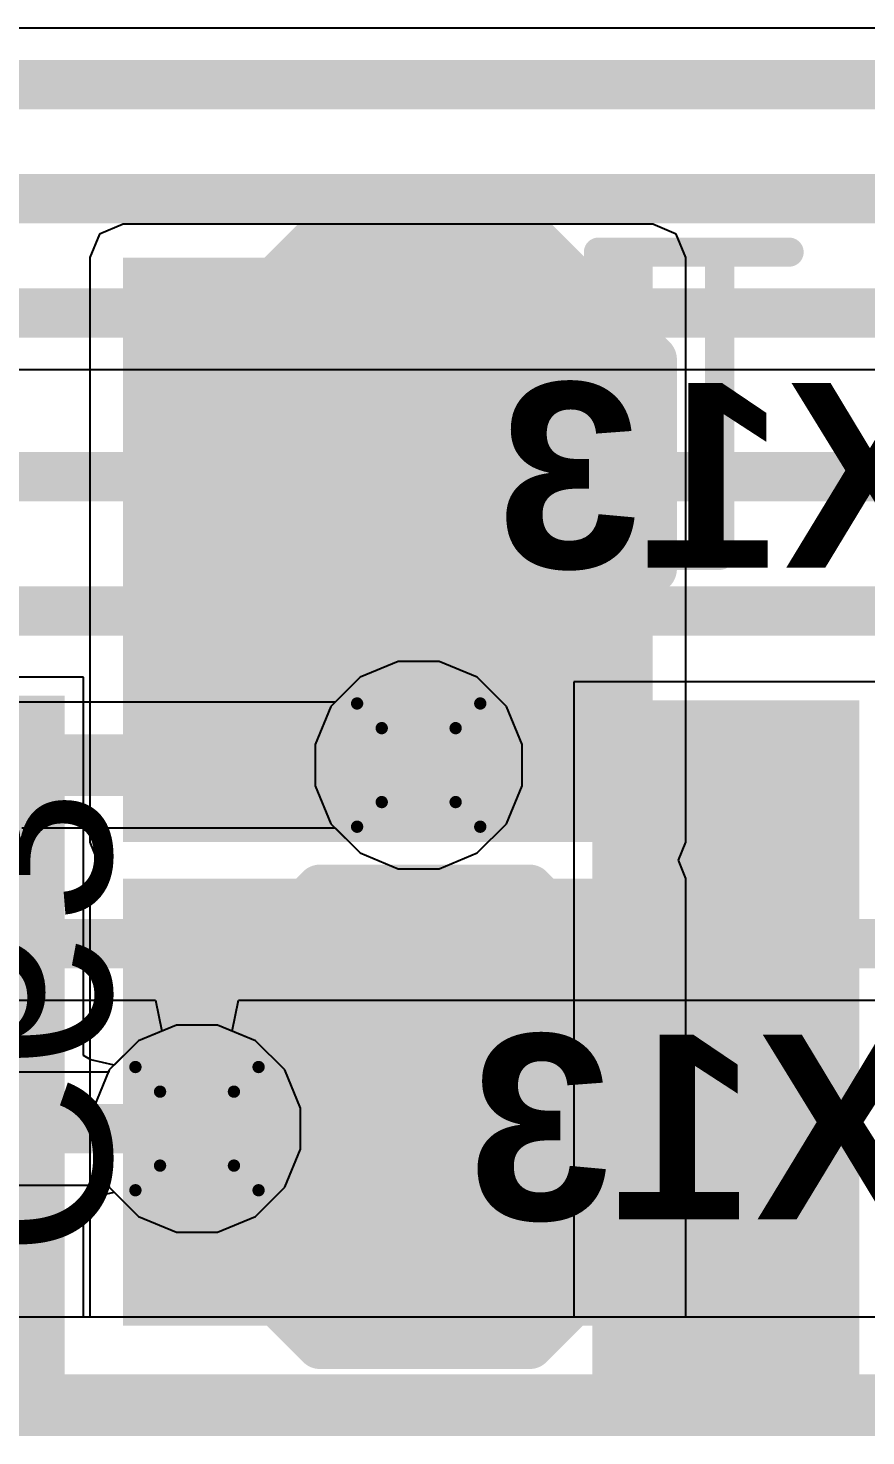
# Model space of a CAD drawing. Header units: inches. Extents: x -22 to 5433, y -13 to 5447.
# Drawn here: x 41.96 to 45.42, y -3.63 to 2.17 of the extents above; entities that cross this region are included whole.
import ezdxf

# ---------------------------------------------------------------- set-up
doc = ezdxf.new("R2010")
doc.units = ezdxf.units.IN
for name, color, linetype in [('Board_outline', 216, 'Continuous'), ('Bottom Layer', 5, 'Continuous'), ('Bottom Overlay', 54, 'Continuous'), ('Bottom Paste', 16, 'Continuous'), ('Bottom Solder', 6, 'Continuous'), ('Drill Drawing', 1, 'Continuous'), ('Ground', 16, 'Continuous'), ('Power', 76, 'Continuous'), ('Top Layer', 1, 'Continuous'), ('Top Overlay', 2, 'Continuous'), ('Top Paste', 8, 'Continuous'), ('Top Solder', 216, 'Continuous'), ('Via Holes', 16, 'Continuous')]:
    doc.layers.add(name, color=color, linetype=linetype)
doc.styles.add('Arial', font='', dxfattribs={"height": 0.2})
doc.styles.add('Arial_Bold', font='', dxfattribs={"height": 0.2})
doc.styles.get('Arial').set_extended_font_data('Arial')
doc.styles.get('Arial_Bold').set_extended_font_data('Arial', bold=True)

msp = doc.modelspace()

# ---------------------------------------------------------------- hatches: boundary and pattern name
at = {"layer": 'Bottom Layer'}
for points in [[(42.3533, -1.1845), (44.5377, -1.1845), (44.5377, 1.225), (42.3533, 1.225)], [(43.9789, 1.1355), (43.2169, 1.1355), (42.8359, 0.7545), (42.8359, -0.0075), (43.2169, -0.3885), (43.9789, -0.3885), (44.3599, -0.0075), (44.3599, 0.7545)], [(42.3533, -3.1784), (44.5377, -3.1784), (44.5377, -1.3345), (42.3533, -1.3345)], [(43.9789, -1.5548), (43.2169, -1.5548), (42.8359, -1.9358), (42.8359, -2.6978), (43.2169, -3.0788), (43.9789, -3.0788), (44.3599, -2.6978), (44.3599, -1.9358)]]:
    msp.add_hatch(color=5, dxfattribs=at).paths.add_polyline_path(points)
h = msp.add_hatch(color=5, dxfattribs=at)
edge = h.paths.add_edge_path()
edge.add_arc((43.5725, -0.867), 0.3, 0, 360)
h = msp.add_hatch(color=5, dxfattribs=at)
edge = h.paths.add_edge_path()
edge.add_arc((42.6581, -2.3656), 0.3, 0, 360)
at = {"layer": 'Bottom Paste'}
for points in [[(43.9789, 1.1355), (43.2169, 1.1355), (42.8359, 0.7545), (42.8359, -0.0075), (43.2169, -0.3885), (43.9789, -0.3885), (44.3599, -0.0075), (44.3599, 0.7545)], [(43.9789, -1.5548), (43.2169, -1.5548), (42.8359, -1.9358), (42.8359, -2.6978), (43.2169, -3.0788), (43.9789, -3.0788), (44.3599, -2.6978), (44.3599, -1.9358)]]:
    msp.add_hatch(color=16, dxfattribs=at).paths.add_polyline_path(points)
at = {"layer": 'Bottom Solder'}
for points in [[(44.0297, 1.2371), (43.1661, 1.2371), (42.7343, 0.8053), (42.7343, -0.0583), (43.1661, -0.4901), (44.0297, -0.4901), (44.4615, -0.0583), (44.4615, 0.8053)], [(44.0297, -1.4532), (43.1661, -1.4532), (42.7343, -1.885), (42.7343, -2.7486), (43.1661, -3.1804), (44.0297, -3.1804), (44.4615, -2.7486), (44.4615, -1.885)]]:
    msp.add_hatch(color=6, dxfattribs=at).paths.add_polyline_path(points)
at = {"layer": 'Ground'}
h = msp.add_hatch(color=16, dxfattribs=at)
edge = h.paths.add_edge_path()
edge.add_arc((43.5725, -0.867), 0.3, 0, 360)
h = msp.add_hatch(color=16, dxfattribs=at)
edge = h.paths.add_edge_path()
edge.add_arc((42.6581, -2.3656), 0.3, 0, 360)
at = {"layer": 'Power'}
h = msp.add_hatch(color=76, dxfattribs=at)
edge = h.paths.add_edge_path()
edge.add_arc((43.5725, -0.867), 0.3, 0, 360)
h = msp.add_hatch(color=76, dxfattribs=at)
edge = h.paths.add_edge_path()
edge.add_arc((42.6581, -2.3656), 0.3, 0, 360)
at = {"layer": 'Top Layer'}
h = msp.add_hatch(color=1, dxfattribs=at)
edge = h.paths.add_edge_path()
edge.add_arc((43.5725, -0.867), 0.3, 0, 360)
for points in [[(40.8524, -0.6315), (42.0624, -0.6315), (42.0624, -3.3315), (40.8524, -3.3315)], [(44.3394, -0.6513), (45.3394, -0.6513), (45.3394, -3.3513), (44.3394, -3.3513)]]:
    msp.add_hatch(color=1, dxfattribs=at).paths.add_polyline_path(points)
h = msp.add_hatch(color=1, dxfattribs=at)
edge = h.paths.add_edge_path()
edge.add_arc((42.6581, -2.3656), 0.3, 0, 360)
at = {"layer": 'Top Paste'}
for points in [[(40.8524, -0.6315), (42.0624, -0.6315), (42.0624, -3.3315), (40.8524, -3.3315)], [(44.3394, -0.6513), (45.3394, -0.6513), (45.3394, -3.3513), (44.3394, -3.3513)]]:
    msp.add_hatch(color=8, dxfattribs=at).paths.add_polyline_path(points)
at = {"layer": 'Top Solder'}
for points in [[(40.8024, -0.5814), (42.1124, -0.5814), (42.1124, -3.3815), (40.8024, -3.3815)], [(44.2886, -0.6005), (45.3902, -0.6005), (45.3902, -3.4021), (44.2886, -3.4021)]]:
    msp.add_hatch(color=216, dxfattribs=at).paths.add_polyline_path(points)
at = {"layer": 'Via Holes'}
h = msp.add_hatch(color=7, dxfattribs=at)
edge = h.paths.add_edge_path()
edge.add_arc((43.5725, -0.867), 0.15, 0, 360)
h = msp.add_hatch(color=7, dxfattribs=at)
edge = h.paths.add_edge_path()
edge.add_arc((42.6581, -2.3656), 0.15, 0, 360)

# ---------------------------------------------------------------- linework, layer by layer
at = {"layer": 'Board_outline'}
msp.add_lwpolyline([(-4.6894, -3.505, 0.254, 0.254, 0), (67.3106, -3.505, 0.254, 0.254, 0)], format="xyseb", dxfattribs=at)
msp.add_lwpolyline([(-4.6894, -3.505, 0.254, 0.254, 0), (67.3106, -3.505, 0.254, 0.254, 0)], format="xyseb", dxfattribs=at)
at = {"layer": 'Bottom Layer'}
for p, q in [((42.3533, 1.3624), (42.2561, 1.3222)), ((44.5377, 1.3624), (42.3533, 1.3624)), ((44.6349, 1.3222), (44.5377, 1.3624)), ((42.2561, 1.3222), (42.2158, 1.225)), ((44.6751, 1.225), (44.6349, 1.3222)), ((42.2158, 1.225), (42.2158, -1.1845)), ((44.6751, -1.1845), (44.6751, 1.225)), ((42.2158, -1.1845), (42.2469, -1.2595)), ((44.6441, -1.2595), (44.6751, -1.1845)), ((42.2469, -1.2595), (42.2158, -1.3345)), ((44.6751, -1.3345), (44.6441, -1.2595)), ((42.2158, -1.3345), (42.2158, -3.1425)), ((44.6751, -3.1425), (44.6751, -1.3345)), ((42.2158, -3.1425), (23.9868, -3.1425)), ((47.2647, -3.1425), (44.6751, -3.1425))]:
    msp.add_line(p, q, dxfattribs=at)
at = {"layer": 'Bottom Overlay'}
for points in [[(42.6581, 0.8053, 0.2, 0.2, 0), (43.1661, 1.3133, 0.2, 0.2, 0)], [(43.1661, 1.3133, 0.2, 0.2, 0), (44.0297, 1.3133, 0.2, 0.2, 0)], [(44.0297, 1.3133, 0.2, 0.2, 0), (44.5377, 0.8053, 0.2, 0.2, 0)], [(42.6581, -0.0583, 0.2, 0.2, 0), (42.6581, 0.8053, 0.2, 0.2, 0)], [(44.5377, -0.0583, 0.2, 0.2, 0), (44.5377, 0.8053, 0.2, 0.2, 0)], [(42.6581, -0.0583, 0.2, 0.2, 0), (43.1661, -0.5663, 0.2, 0.2, 0)], [(44.0297, -0.5663, 0.2, 0.2, 0), (44.5377, -0.0583, 0.2, 0.2, 0)], [(43.1661, -0.5663, 0.2, 0.2, 0), (44.0297, -0.5663, 0.2, 0.2, 0)], [(42.6581, -1.885, 0.2, 0.2, 0), (43.1661, -1.377, 0.2, 0.2, 0)], [(43.1661, -1.377, 0.2, 0.2, 0), (44.0297, -1.377, 0.2, 0.2, 0)], [(44.0297, -1.377, 0.2, 0.2, 0), (44.5377, -1.885, 0.2, 0.2, 0)], [(42.6581, -2.7486, 0.2, 0.2, 0), (42.6581, -1.885, 0.2, 0.2, 0)], [(44.5377, -2.7486, 0.2, 0.2, 0), (44.5377, -1.885, 0.2, 0.2, 0)], [(42.6581, -2.7486, 0.2, 0.2, 0), (43.1661, -3.2566, 0.2, 0.2, 0)], [(44.0297, -3.2566, 0.2, 0.2, 0), (44.5377, -2.7486, 0.2, 0.2, 0)], [(43.1661, -3.2566, 0.2, 0.2, 0), (44.0297, -3.2566, 0.2, 0.2, 0)]]:
    msp.add_lwpolyline(points, format="xyseb", dxfattribs=at)
for points in [[(43.1161, 1.3133, 0.1, 0.1, 1), (43.2161, 1.3133, 0.1, 0.1, 1)], [(43.1161, 1.3133, 0.1, 0.1, 1), (43.2161, 1.3133, 0.1, 0.1, 1)], [(43.9797, 1.3133, 0.1, 0.1, 1), (44.0797, 1.3133, 0.1, 0.1, 1)], [(43.9797, 1.3133, 0.1, 0.1, 1), (44.0797, 1.3133, 0.1, 0.1, 1)], [(42.6081, 0.8053, 0.1, 0.1, 1), (42.7081, 0.8053, 0.1, 0.1, 1)], [(42.6081, 0.8053, 0.1, 0.1, 1), (42.7081, 0.8053, 0.1, 0.1, 1)], [(44.4877, 0.8053, 0.1, 0.1, 1), (44.5877, 0.8053, 0.1, 0.1, 1)], [(44.4877, 0.8053, 0.1, 0.1, 1), (44.5877, 0.8053, 0.1, 0.1, 1)], [(42.6081, -0.0583, 0.1, 0.1, 1), (42.7081, -0.0583, 0.1, 0.1, 1)], [(42.6081, -0.0583, 0.1, 0.1, 1), (42.7081, -0.0583, 0.1, 0.1, 1)], [(44.4877, -0.0583, 0.1, 0.1, 1), (44.5877, -0.0583, 0.1, 0.1, 1)], [(44.4877, -0.0583, 0.1, 0.1, 1), (44.5877, -0.0583, 0.1, 0.1, 1)], [(43.1161, -0.5663, 0.1, 0.1, 1), (43.2161, -0.5663, 0.1, 0.1, 1)], [(43.1161, -0.5663, 0.1, 0.1, 1), (43.2161, -0.5663, 0.1, 0.1, 1)], [(43.9797, -0.5663, 0.1, 0.1, 1), (44.0797, -0.5663, 0.1, 0.1, 1)], [(43.9797, -0.5663, 0.1, 0.1, 1), (44.0797, -0.5663, 0.1, 0.1, 1)], [(43.1161, -1.377, 0.1, 0.1, 1), (43.2161, -1.377, 0.1, 0.1, 1)], [(43.1161, -1.377, 0.1, 0.1, 1), (43.2161, -1.377, 0.1, 0.1, 1)], [(43.9797, -1.377, 0.1, 0.1, 1), (44.0797, -1.377, 0.1, 0.1, 1)], [(43.9797, -1.377, 0.1, 0.1, 1), (44.0797, -1.377, 0.1, 0.1, 1)], [(42.6081, -1.885, 0.1, 0.1, 1), (42.7081, -1.885, 0.1, 0.1, 1)], [(42.6081, -1.885, 0.1, 0.1, 1), (42.7081, -1.885, 0.1, 0.1, 1)], [(44.4877, -1.885, 0.1, 0.1, 1), (44.5877, -1.885, 0.1, 0.1, 1)], [(44.4877, -1.885, 0.1, 0.1, 1), (44.5877, -1.885, 0.1, 0.1, 1)], [(42.6081, -2.7486, 0.1, 0.1, 1), (42.7081, -2.7486, 0.1, 0.1, 1)], [(42.6081, -2.7486, 0.1, 0.1, 1), (42.7081, -2.7486, 0.1, 0.1, 1)], [(44.4877, -2.7486, 0.1, 0.1, 1), (44.5877, -2.7486, 0.1, 0.1, 1)], [(44.4877, -2.7486, 0.1, 0.1, 1), (44.5877, -2.7486, 0.1, 0.1, 1)], [(43.1161, -3.2566, 0.1, 0.1, 1), (43.2161, -3.2566, 0.1, 0.1, 1)], [(43.1161, -3.2566, 0.1, 0.1, 1), (43.2161, -3.2566, 0.1, 0.1, 1)], [(43.9797, -3.2566, 0.1, 0.1, 1), (44.0797, -3.2566, 0.1, 0.1, 1)], [(43.9797, -3.2566, 0.1, 0.1, 1), (44.0797, -3.2566, 0.1, 0.1, 1)]]:
    msp.add_lwpolyline(points, format="xyseb", close=True, dxfattribs=at)
at = {"layer": 'Drill Drawing'}
for points in [[(43.3185, -0.613, 0.0508, 0.0508, 0), (43.8265, -0.613, 0.0508, 0.0508, 0)], [(43.3185, -1.121, 0.0508, 0.0508, 0), (43.3185, -0.613, 0.0508, 0.0508, 0)], [(43.8265, -1.121, 0.0508, 0.0508, 0), (43.8265, -0.613, 0.0508, 0.0508, 0)], [(43.4201, -0.7146, 0.0508, 0.0508, 0), (43.7249, -0.7146, 0.0508, 0.0508, 0)], [(43.4201, -1.0194, 0.0508, 0.0508, 0), (43.4201, -0.7146, 0.0508, 0.0508, 0)], [(43.7249, -1.0194, 0.0508, 0.0508, 0), (43.7249, -0.7146, 0.0508, 0.0508, 0)], [(43.4201, -1.0194, 0.0508, 0.0508, 0), (43.7249, -1.0194, 0.0508, 0.0508, 0)], [(43.3185, -1.121, 0.0508, 0.0508, 0), (43.8265, -1.121, 0.0508, 0.0508, 0)], [(42.4041, -2.1116, 0.0508, 0.0508, 0), (42.9121, -2.1116, 0.0508, 0.0508, 0)], [(42.4041, -2.6196, 0.0508, 0.0508, 0), (42.4041, -2.1116, 0.0508, 0.0508, 0)], [(42.9121, -2.6196, 0.0508, 0.0508, 0), (42.9121, -2.1116, 0.0508, 0.0508, 0)], [(42.5057, -2.2132, 0.0508, 0.0508, 0), (42.8105, -2.2132, 0.0508, 0.0508, 0)], [(42.5057, -2.518, 0.0508, 0.0508, 0), (42.5057, -2.2132, 0.0508, 0.0508, 0)], [(42.8105, -2.518, 0.0508, 0.0508, 0), (42.8105, -2.2132, 0.0508, 0.0508, 0)], [(42.5057, -2.518, 0.0508, 0.0508, 0), (42.8105, -2.518, 0.0508, 0.0508, 0)], [(42.4041, -2.6196, 0.0508, 0.0508, 0), (42.9121, -2.6196, 0.0508, 0.0508, 0)]]:
    msp.add_lwpolyline(points, format="xyseb", dxfattribs=at)
for points in [[(43.3058, -0.613, 0.0254, 0.0254, 1), (43.3312, -0.613, 0.0254, 0.0254, 1)], [(43.3058, -0.613, 0.0254, 0.0254, 1), (43.3312, -0.613, 0.0254, 0.0254, 1)], [(43.8138, -0.613, 0.0254, 0.0254, 1), (43.8392, -0.613, 0.0254, 0.0254, 1)], [(43.8138, -0.613, 0.0254, 0.0254, 1), (43.8392, -0.613, 0.0254, 0.0254, 1)], [(43.4074, -0.7146, 0.0254, 0.0254, 1), (43.4328, -0.7146, 0.0254, 0.0254, 1)], [(43.4074, -0.7146, 0.0254, 0.0254, 1), (43.4328, -0.7146, 0.0254, 0.0254, 1)], [(43.7122, -0.7146, 0.0254, 0.0254, 1), (43.7376, -0.7146, 0.0254, 0.0254, 1)], [(43.7122, -0.7146, 0.0254, 0.0254, 1), (43.7376, -0.7146, 0.0254, 0.0254, 1)], [(43.4074, -1.0194, 0.0254, 0.0254, 1), (43.4328, -1.0194, 0.0254, 0.0254, 1)], [(43.4074, -1.0194, 0.0254, 0.0254, 1), (43.4328, -1.0194, 0.0254, 0.0254, 1)], [(43.7122, -1.0194, 0.0254, 0.0254, 1), (43.7376, -1.0194, 0.0254, 0.0254, 1)], [(43.7122, -1.0194, 0.0254, 0.0254, 1), (43.7376, -1.0194, 0.0254, 0.0254, 1)], [(43.3058, -1.121, 0.0254, 0.0254, 1), (43.3312, -1.121, 0.0254, 0.0254, 1)], [(43.3058, -1.121, 0.0254, 0.0254, 1), (43.3312, -1.121, 0.0254, 0.0254, 1)], [(43.8138, -1.121, 0.0254, 0.0254, 1), (43.8392, -1.121, 0.0254, 0.0254, 1)], [(43.8138, -1.121, 0.0254, 0.0254, 1), (43.8392, -1.121, 0.0254, 0.0254, 1)], [(42.3914, -2.1116, 0.0254, 0.0254, 1), (42.4168, -2.1116, 0.0254, 0.0254, 1)], [(42.3914, -2.1116, 0.0254, 0.0254, 1), (42.4168, -2.1116, 0.0254, 0.0254, 1)], [(42.8994, -2.1116, 0.0254, 0.0254, 1), (42.9248, -2.1116, 0.0254, 0.0254, 1)], [(42.8994, -2.1116, 0.0254, 0.0254, 1), (42.9248, -2.1116, 0.0254, 0.0254, 1)], [(42.493, -2.2132, 0.0254, 0.0254, 1), (42.5184, -2.2132, 0.0254, 0.0254, 1)], [(42.493, -2.2132, 0.0254, 0.0254, 1), (42.5184, -2.2132, 0.0254, 0.0254, 1)], [(42.7978, -2.2132, 0.0254, 0.0254, 1), (42.8232, -2.2132, 0.0254, 0.0254, 1)], [(42.7978, -2.2132, 0.0254, 0.0254, 1), (42.8232, -2.2132, 0.0254, 0.0254, 1)], [(42.493, -2.518, 0.0254, 0.0254, 1), (42.5184, -2.518, 0.0254, 0.0254, 1)], [(42.493, -2.518, 0.0254, 0.0254, 1), (42.5184, -2.518, 0.0254, 0.0254, 1)], [(42.7978, -2.518, 0.0254, 0.0254, 1), (42.8232, -2.518, 0.0254, 0.0254, 1)], [(42.7978, -2.518, 0.0254, 0.0254, 1), (42.8232, -2.518, 0.0254, 0.0254, 1)], [(42.3914, -2.6196, 0.0254, 0.0254, 1), (42.4168, -2.6196, 0.0254, 0.0254, 1)], [(42.3914, -2.6196, 0.0254, 0.0254, 1), (42.4168, -2.6196, 0.0254, 0.0254, 1)], [(42.8994, -2.6196, 0.0254, 0.0254, 1), (42.9248, -2.6196, 0.0254, 0.0254, 1)], [(42.8994, -2.6196, 0.0254, 0.0254, 1), (42.9248, -2.6196, 0.0254, 0.0254, 1)]]:
    msp.add_lwpolyline(points, format="xyseb", close=True, dxfattribs=at)
at = {"layer": 'Ground'}
for p, q in [((48.8097, 2.1709), (40.1492, 2.1709)), ((40.5225, -1.8366), (42.4873, -1.8366)), ((42.4873, -1.8366), (42.5126, -1.9636)), ((42.8035, -1.9636), (42.8288, -1.8366)), ((42.8288, -1.8366), (49.7552, -1.8366)), ((42.5126, -1.9636), (42.4162, -2.0036)), ((42.8999, -2.0036), (42.8035, -1.9636)), ((42.4162, -2.0036), (42.2961, -2.1237)), ((43.0201, -2.1237), (42.8999, -2.0036)), ((42.2924, -2.1325), (38.6868, -2.1325)), ((42.2961, -2.1237), (42.2924, -2.1325)), ((43.0851, -2.2806), (43.0201, -2.1237)), ((43.0851, -2.4505), (43.0851, -2.2806)), ((43.0201, -2.6074), (43.0851, -2.4505)), ((37.4611, -2.5986), (42.2924, -2.5986)), ((42.2924, -2.5986), (42.2961, -2.6074)), ((42.2961, -2.6074), (42.4162, -2.7275)), ((42.8999, -2.7275), (43.0201, -2.6074)), ((42.4162, -2.7275), (42.5731, -2.7926)), ((42.743, -2.7926), (42.8999, -2.7275)), ((42.5731, -2.7926), (42.743, -2.7926)), ((66.9544, -3.1425), (-4.6894, -3.1425))]:
    msp.add_line(p, q, dxfattribs=at)
for points in [[(40.0526, 1.9378, 0.2032, 0.2032, 0), (48.8097, 1.9378, 0.2032, 0.2032, 0)], [(40.1155, 0.9965, 0.2032, 0.2032, 0), (48.9677, 0.9965, 0.2032, 0.2032, 0)], [(40.0592, 0.322, 0.2032, 0.2032, 0), (47.9344, 0.322, 0.2032, 0.2032, 0)], [(39.8887, -0.232, 0.2032, 0.2032, 0), (49.2113, -0.232, 0.2032, 0.2032, 0)], [(40.5225, -1.6036, 0.2032, 0.2032, 0), (49.7552, -1.6036, 0.2032, 0.2032, 0)], [(37.0955, -2.3656, 0.2032, 0.2032, 0), (42.6581, -2.3656, 0.2032, 0.2032, 0)]]:
    msp.add_lwpolyline(points, format="xyseb", dxfattribs=at)
msp.add_lwpolyline([(42.6073, -2.3656, 0.1016, 0.1016, 1), (42.7089, -2.3656, 0.1016, 0.1016, 1)], format="xyseb", close=True, dxfattribs=at)
at = {"layer": 'Power'}
for p, q in [((46.3913, 2.1709), (39.2707, 2.1709)), ((39.1373, 0.7634), (47.5923, 0.7634)), ((43.4875, -0.44), (43.3306, -0.505)), ((43.6574, -0.44), (43.4875, -0.44)), ((43.8143, -0.505), (43.6574, -0.44)), ((43.3306, -0.505), (43.2276, -0.608)), ((43.9345, -0.6251), (43.8143, -0.505)), ((43.2276, -0.608), (41.8288, -0.608)), ((43.9995, -0.782), (43.9345, -0.6251)), ((43.9995, -0.9519), (43.9995, -0.782)), ((43.9345, -1.1088), (43.9995, -0.9519)), ((41.936, -1.1259), (43.2276, -1.1259)), ((43.2276, -1.1259), (43.3306, -1.2289)), ((43.8143, -1.2289), (43.9345, -1.1088)), ((43.3306, -1.2289), (43.4875, -1.294)), ((43.6574, -1.294), (43.8143, -1.2289)), ((43.4875, -1.294), (43.6574, -1.294)), ((42.5731, -1.9386), (42.4162, -2.0036)), ((42.743, -1.9386), (42.5731, -1.9386)), ((42.8999, -2.0036), (42.743, -1.9386)), ((42.4162, -2.0036), (42.2961, -2.1237)), ((43.0201, -2.1237), (42.8999, -2.0036)), ((42.2961, -2.1237), (42.2311, -2.2806)), ((43.0851, -2.2806), (43.0201, -2.1237)), ((42.2311, -2.2806), (42.2311, -2.4505)), ((43.0851, -2.4505), (43.0851, -2.2806)), ((42.2311, -2.4505), (42.2961, -2.6074)), ((43.0201, -2.6074), (43.0851, -2.4505)), ((42.2961, -2.6074), (42.4162, -2.7275)), ((42.8999, -2.7275), (43.0201, -2.6074)), ((42.4162, -2.7275), (42.5731, -2.7926)), ((42.743, -2.7926), (42.8999, -2.7275)), ((42.5731, -2.7926), (42.743, -2.7926)), ((61.4594, -3.1425), (39.6458, -3.1425))]:
    msp.add_line(p, q, dxfattribs=at)
for points in [[(39.1741, 1.9378, 0.2032, 0.2032, 0), (54.3197, 1.9378, 0.2032, 0.2032, 0)], [(39.1765, 1.4685, 0.2032, 0.2032, 0), (55.1227, 1.4685, 0.2032, 0.2032, 0)], [(39.0623, 0.9965, 0.2032, 0.2032, 0), (51.8441, 0.9965, 0.2032, 0.2032, 0)], [(41.8288, -0.867, 0.254, 0.254, 0), (43.5725, -0.867, 0.254, 0.254, 0)]]:
    msp.add_lwpolyline(points, format="xyseb", dxfattribs=at)
msp.add_lwpolyline([(43.509, -0.867, 0.127, 0.127, 1), (43.636, -0.867, 0.127, 0.127, 1)], format="xyseb", close=True, dxfattribs=at)
at = {"layer": 'Top Layer'}
for p, q in [((43.4875, -0.44), (43.3306, -0.505)), ((43.6574, -0.44), (43.4875, -0.44)), ((43.8143, -0.505), (43.6574, -0.44)), ((42.1894, -0.5045), (40.7254, -0.5045)), ((42.1894, -2.0644), (42.1894, -0.5045)), ((43.3306, -0.505), (43.2105, -0.6251)), ((43.9345, -0.6251), (43.8143, -0.505)), ((45.4664, -0.5243), (44.2124, -0.5243)), ((44.2124, -0.5243), (44.2124, -3.1425)), ((43.2105, -0.6251), (43.1455, -0.782)), ((43.9995, -0.782), (43.9345, -0.6251)), ((43.1455, -0.782), (43.1455, -0.9519)), ((43.9995, -0.9519), (43.9995, -0.782)), ((43.1455, -0.9519), (43.2105, -1.1088)), ((43.9345, -1.1088), (43.9995, -0.9519)), ((43.2105, -1.1088), (43.3306, -1.2289)), ((43.8143, -1.2289), (43.9345, -1.1088)), ((43.3306, -1.2289), (43.4875, -1.294)), ((43.6574, -1.294), (43.8143, -1.2289)), ((43.4875, -1.294), (43.6574, -1.294)), ((42.5731, -1.9386), (42.4162, -2.0036)), ((42.743, -1.9386), (42.5731, -1.9386)), ((42.8999, -2.0036), (42.743, -1.9386)), ((42.4162, -2.0036), (42.3164, -2.1034)), ((43.0201, -2.1237), (42.8999, -2.0036)), ((42.2204, -2.0816), (42.1894, -2.0644)), ((42.3164, -2.1034), (42.2204, -2.0816)), ((43.0851, -2.2806), (43.0201, -2.1237)), ((43.0851, -2.4505), (43.0851, -2.2806)), ((43.0201, -2.6074), (43.0851, -2.4505)), ((42.8999, -2.7275), (43.0201, -2.6074)), ((42.1894, -2.6667), (42.2204, -2.6495)), ((42.1894, -3.1425), (42.1894, -2.6667)), ((42.2204, -2.6495), (42.3164, -2.6278)), ((42.3164, -2.6278), (42.4162, -2.7275)), ((42.4162, -2.7275), (42.5731, -2.7926)), ((42.743, -2.7926), (42.8999, -2.7275)), ((42.5731, -2.7926), (42.743, -2.7926)), ((44.2124, -3.1425), (42.1894, -3.1425))]:
    msp.add_line(p, q, dxfattribs=at)
at = {"layer": 'Top Overlay'}
for points in [[(44.3139, 1.2476, 0.12, 0.12, 0), (44.314, -0.5024, 0.12, 0.12, 0)], [(44.3139, 1.2476, 0.12, 0.12, 0), (45.1005, 1.2476, 0.12, 0.12, 0)], [(44.814, -0.0024, 0.12, 0.12, 0), (44.814, 1.2476, 0.12, 0.12, 0)], [(44.3505, -0.0024, 0.12, 0.12, 0), (44.814, -0.0024, 0.12, 0.12, 0)]]:
    msp.add_lwpolyline(points, format="xyseb", dxfattribs=at)
for points in [[(44.2839, 1.2476, 0.06, 0.06, 1), (44.3439, 1.2476, 0.06, 0.06, 1)], [(44.2839, 1.2476, 0.06, 0.06, 1), (44.3439, 1.2476, 0.06, 0.06, 1)], [(44.784, 1.2476, 0.06, 0.06, 1), (44.844, 1.2476, 0.06, 0.06, 1)], [(45.0705, 1.2476, 0.06, 0.06, 1), (45.1305, 1.2476, 0.06, 0.06, 1)], [(44.3205, -0.0024, 0.06, 0.06, 1), (44.3805, -0.0024, 0.06, 0.06, 1)], [(44.784, -0.0024, 0.06, 0.06, 1), (44.844, -0.0024, 0.06, 0.06, 1)], [(44.784, -0.0024, 0.06, 0.06, 1), (44.844, -0.0024, 0.06, 0.06, 1)], [(44.284, -0.5024, 0.06, 0.06, 1), (44.344, -0.5024, 0.06, 0.06, 1)]]:
    msp.add_lwpolyline(points, format="xyseb", close=True, dxfattribs=at)

# ---------------------------------------------------------------- texts
at = {"layer": 'Bottom Overlay', "text_generation_flag": 2}
for s, rotation, style, p in [('TX13', 360, 'Arial_Bold', (46.4394, -0.0532)), ('C63', 270, 'Arial', (41.5406, -2.8968)), ('RX13', 360, 'Arial_Bold', (46.4394, -2.7397))]:
    msp.add_text(s, height=0.762, rotation=rotation, dxfattribs=dict(at, style=style)).set_placement(p)

doc.saveas('drawing.dxf')
